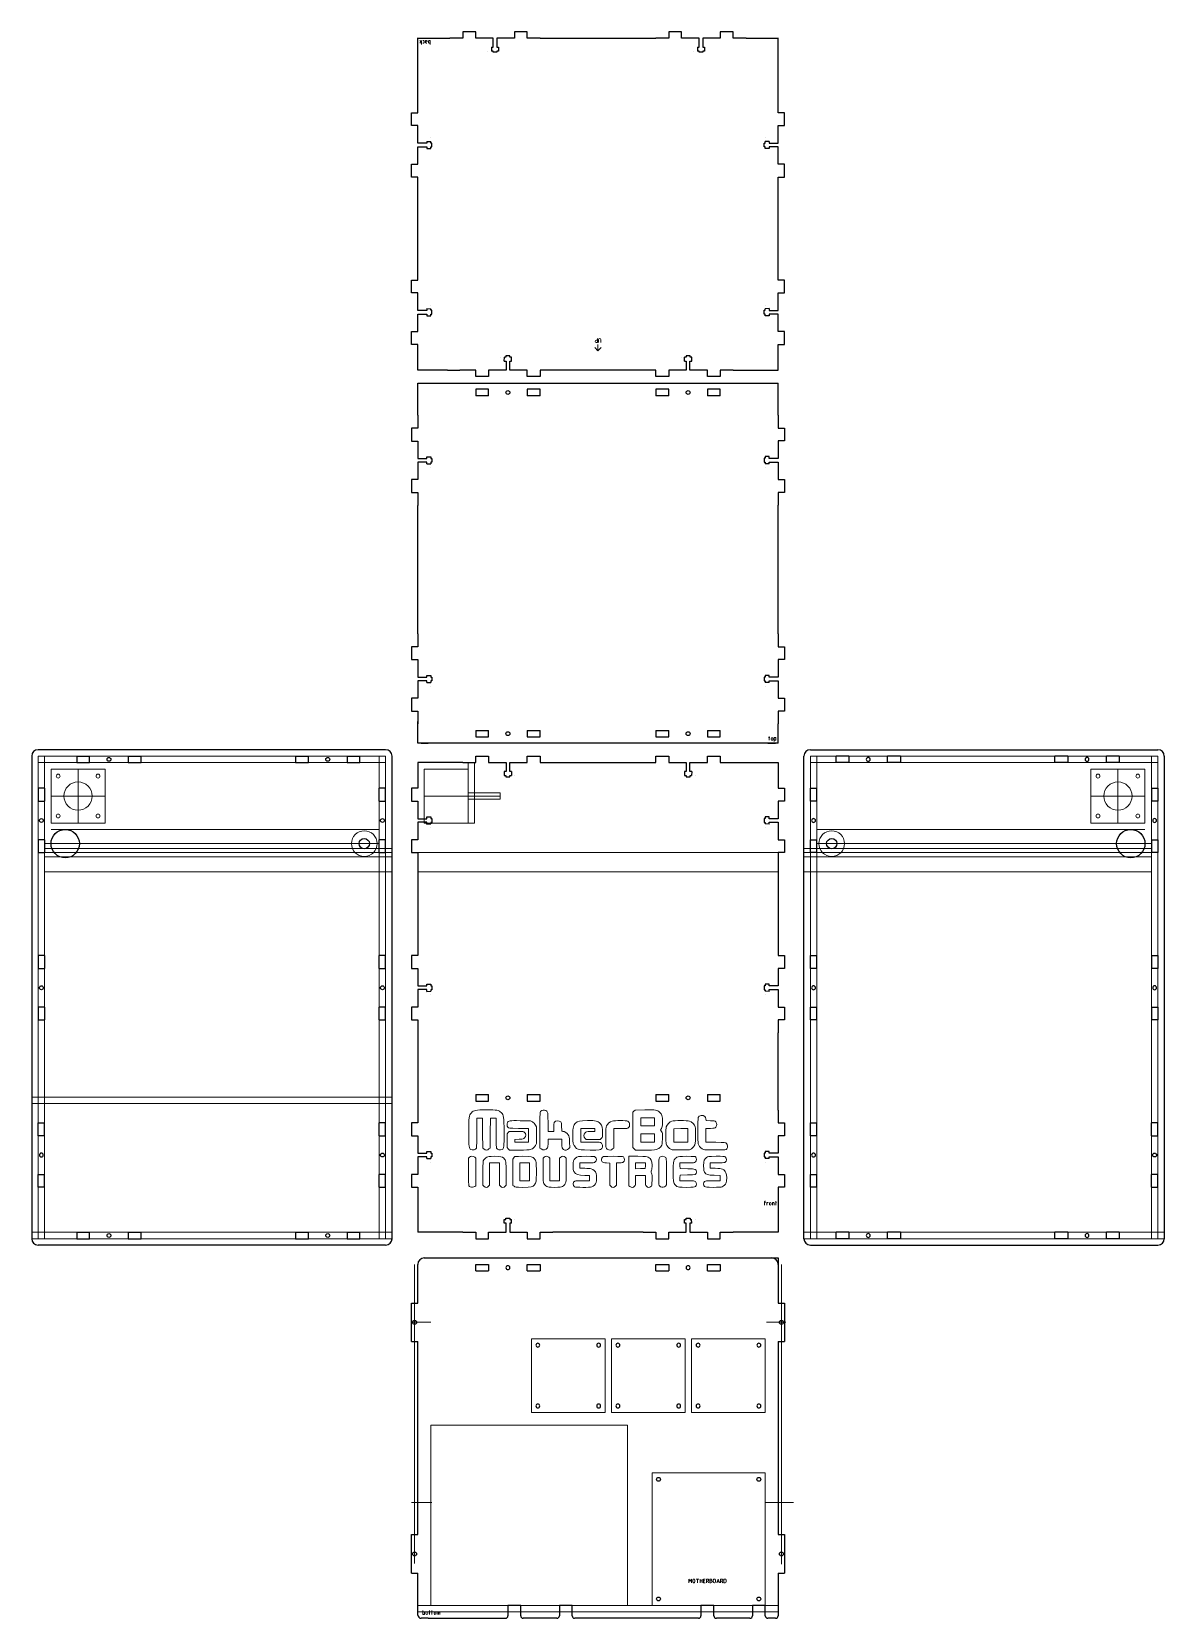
# Model space of a CAD drawing. Header units: millimetres. Extents: x -440 to 440, y -580 to 653.
import ezdxf

# ---------------------------------------------------------------- set-up
doc = ezdxf.new("R2010")
doc.units = ezdxf.units.MM
doc.layers.get('0').update_dxf_attribs({"linetype": 'CONTINUOUS', "lineweight": 25, "true_color": 0x000000})
for name, color, linetype, lineweight, true_color in [('Drawing-Motor', 7, 'CONTINUOUS', 0, 0x000000), ('Drawings', 1, 'CONTINUOUS', 0, 0xff0000), ('Drawings - Walls', 5, 'CONTINUOUS', 0, 0x0000ff), ('Etch', 1, 'CONTINUOUS', 0, 0xff0000), ('Etching', 1, 'CONTINUOUS', 0, 0xff0000), ('normal atx', 7, 'CONTINUOUS', 0, 0x000000), ('Old Motor', 7, 'CONTINUOUS', 0, 0x000000)]:
    doc.layers.add(name, color=color, linetype=linetype, lineweight=lineweight, true_color=true_color)

# ---------------------------------------------------------------- blocks, each defined once
blk = doc.blocks.new('tgrips')
for p, q in [((0, 0), (10, 0)), ((10, 5), (20, 5)), ((10, 0), (10, 5)), ((20, 5), (20, 0)), ((20, 0), (33.6, 0)), ((33.6, 0), (33.6, -7)), ((36.4, -7), (36.4, 0)), ((36.4, 0), (50, 0)), ((50, 5), (60, 5)), ((50, 0), (50, 5)), ((60, 5), (60, 0)), ((60, 0), (70, 0)), ((70, 0), (70, 0)), ((32.2, -7), (32.2, -10)), ((33.6, -7), (32.2, -7)), ((32.2, -10), (33.5, -10)), ((33.5, -10), (33.5, -11)), ((33.5, -11), (36.5, -11)), ((37.8, -7), (36.4, -7)), ((36.5, -10), (37.7, -10)), ((36.5, -11), (36.5, -10)), ((37.8, -7), (37.7, -10)), ((40.5, -10), (40.5, -10))]:
    blk.add_line(p, q)
blk = doc.blocks.new('slot')
for p, q in [((5, 5), (15, 5)), ((5, 5), (5, 0)), ((5, 0), (15, 0)), ((15, 0), (15, 5)), ((45, 5), (45, 0)), ((45, 5), (55, 5)), ((55, 0), (55, 5)), ((45, 0), (55, 0))]:
    blk.add_line(p, q)
blk.add_circle((30, 2.5), 1.5)
blk = doc.blocks.new('stepperdriverboardholes')
for centre in [(-23.62, 23.62), (23.62, 23.62), (-23.62, -23.62), (23.62, -23.62)]:
    blk.add_circle(centre, 1.5)
at = {"layer": 'Drawings'}
for p, q in [((28.62, 28.62), (-28.62, 28.62)), ((-28.62, 28.62), (-28.62, -28.62)), ((28.62, -28.62), (28.62, 28.62)), ((-28.62, -28.62), (28.62, -28.62))]:
    blk.add_line(p, q, dxfattribs=at)

msp = doc.modelspace()

# ---------------------------------------------------------------- linework, layer by layer
for p, q in [((-140, 600), (-140, 648.2)), ((-140, 648), (-115, 648)), ((-45, 648), (45, 648)), ((105, 648), (105, 648)), ((115, 648), (140, 648)), ((140, 600), (140, 648.2)), ((-140, 470), (-140, 530)), ((140, 470), (140, 530)), ((-140, 402), (-140, 410)), ((-140, 390), (-140, 400)), ((140, 390), (140, 400)), ((-117, 390), (-140, 390)), ((-117, 390), (-107.3, 390)), ((-105, 390), (-107.3, 390)), ((35, 390), (-35, 390)), ((105, 390), (117, 390)), ((117, 390), (140, 390)), ((-140, 380), (140, 380)), ((-140, 354.9), (-140, 380)), ((140, 355), (140, 380)), ((-140, 185), (-140, 284.9)), ((140, 185), (140, 285)), ((-143, 125), (-143, 125)), ((-140, 100), (-140, 117)), ((140, 100), (140, 115)), ((140, 100), (-140, 100)), ((-137.5, 100), (-132, 100)), ((-107, 100.1), (-107, 100.1)), ((132, 100), (138, 100)), ((-440, 90), (-440, -285)), ((-165, 95), (-435, 95)), ((-160, -285), (-160, 90)), ((160, -285), (160, 90)), ((165, 95), (435, 95)), ((440, 90), (440, -285)), ((-355, 85), (-355, 85)), ((-160, 82), (-160, 82)), ((-140, 85), (-140, 75)), ((-105, 85), (-140, 85)), ((-35, 85), (35, 85)), ((105, 85), (107.3, 85)), ((107.3, 85), (140, 85)), ((140, 85), (140, 75)), ((160, 82), (160, 82)), ((355, 85), (355, 85)), ((-140, 5), (-140, -55)), ((140, 5), (140, -55)), ((-140, -125), (-140, -185)), ((140, -125), (140, -125)), ((140, -185), (140, -125)), ((-140, -255), (-140, -280)), ((140, -255), (140, -280)), ((-105, -280), (-140, -280)), ((35, -280), (-35, -280)), ((140, -280), (105, -280)), ((-165, -290), (-435, -290)), ((165, -290), (435, -290)), ((-140, -335), (-140, -305)), ((-135, -300), (140, -300)), ((140, -300), (140, -335)), ((-145, -335), (-140, -335)), ((-145, -365), (-145, -335)), ((140, -335), (145, -335)), ((145, -335), (145, -365)), ((-145, -365), (-140, -365)), ((-140, -515), (-140, -365)), ((140, -365), (145, -365)), ((140, -365), (140, -515)), ((-145, -515), (-140, -515)), ((-145, -545), (-145, -515)), ((140, -515), (145, -515)), ((145, -515), (145, -545)), ((-145, -545), (-140, -545)), ((-140, -577.5), (-140, -545)), ((140, -545), (145, -545)), ((140, -545), (140, -578)), ((-60, -570), (-70, -570)), ((-70, -570), (-70, -578)), ((-60, -578), (-60, -570)), ((-20, -570), (-30, -570)), ((-30, -570), (-30, -578)), ((-20, -578), (-20, -570)), ((90, -570), (80, -570)), ((80, -570), (80, -578)), ((90, -578), (90, -570)), ((130, -570), (120, -570)), ((120, -570), (120, -578)), ((130, -578), (130, -570)), ((-132, -580), (-137.5, -580)), ((-132, -580), (-72, -580)), ((-32, -580), (-58.1, -580)), ((78, -580), (-18.1, -580)), ((118, -580), (92, -580)), ((138, -580), (132, -580))]:
    msp.add_line(p, q)
for centre, radius in [((-414, 22), 11), ((-181.6, 22), 4), ((181.6, 22), 4), ((414, 22), 11), ((-142.5, -350), 1.5), ((142.5, -350), 1.5), ((47, -472), 1.5), ((125, -472), 1.5), ((-142.5, -530), 1.5), ((142.5, -530), 1.5), ((47, -565), 1.5), ((125, -565), 1.5)]:
    msp.add_circle(centre, radius)
for centre, radius, start, end in [((-435, 90), 5, 90, 180), ((-165, 90), 5, 0, 90), ((165, 90), 5, 90, 180), ((435, 90), 5, 360, 90), ((-435, -285), 5, 180, 270), ((-165, -285), 5, 270, 0), ((165, -285), 5, 180, 270), ((435, -285), 5, 270, 360), ((-135, -305), 5, 90, 180), ((135, -305), 5, 0, 90), ((-137.5, -577.5), 2.5, 180.0191, 270), ((-72, -578), 2, 270, 0), ((-58.1, -578.1), 1.94, 178.1524, 268.1524), ((-32, -578), 2, 270, 0), ((-18.1, -578.1), 1.94, 178.1524, 268.1524), ((78, -578), 2, 270, 0), ((92, -578), 2, 180, 270), ((118, -578), 2, 270, 0), ((132, -578), 2, 180, 270), ((138, -578), 2, 270, 0)]:
    msp.add_arc(centre, radius, start, end)
at = {"layer": 'Drawing-Motor'}
for p, q in [((-425, 80), (-383, 80)), ((-425, 38), (-425, 80)), ((-404, 38), (-404, 80)), ((-383, 38), (-383, 80)), ((-101, 80), (-135, 80)), ((-135, 80), (-135, 38)), ((-101, 80), (-101, 38)), ((425, 80), (383, 80)), ((383, 38), (383, 80)), ((404, 38), (404, 80)), ((425, 38), (425, 80)), ((-425, 59), (-383, 59)), ((-135, 59), (-76, 59)), ((-101, 61.5), (-76, 61.5)), ((-101, 56.5), (-76, 56.5)), ((-76, 61.5), (-76, 56.5)), ((425, 59), (383, 59)), ((-425, 38), (-383, 38)), ((-101, 38), (-135, 38)), ((425, 38), (383, 38))]:
    msp.add_line(p, q, dxfattribs=at)
at = {"layer": 'Drawings'}
for p, q in [((-425, 33), (-170, 33)), ((425, 33), (170, 33)), ((-430, 22), (-170, 22)), ((-430, 18.2), (-160, 18.2)), ((-430, 15), (-160, 15)), ((-140, 15), (140, 15)), ((430, 18.2), (160, 18.2)), ((430, 15), (160, 15)), ((430, 22), (170, 22)), ((-430, 11.8), (-160, 11.8)), ((-430, 0), (-160, 0)), ((-140, 0), (140, 0)), ((430, 11.8), (160, 11.8)), ((430, 0), (160, 0)), ((-142.5, -537.5), (-142.5, -305)), ((142.5, -305), (142.5, -538)), ((-145, -350), (-130, -350)), ((131, -350), (146, -350)), ((42, -570), (42, -467)), ((130, -467), (42, -467)), ((130, -570), (130, -467)), ((-145, -490), (-129, -490)), ((130, -490), (152, -490)), ((130, -570), (42, -570))]:
    msp.add_line(p, q, dxfattribs=at)
for centre in [(-181.6, 22), (181.6, 22)]:
    msp.add_circle(centre, 10, dxfattribs=at)
at = {"layer": 'Drawings - Walls'}
for p, q in [((-435, 90), (-165, 90)), ((-435, 90), (-435, -285)), ((-430, 90), (-430, -285)), ((-170, 90), (-170, -285)), ((-165, 90), (-165, -285)), ((165, 90), (165, -285)), ((435, 90), (165, 90)), ((170, 90), (170, -285)), ((430, 90), (430, -285)), ((435, 90), (435, -285)), ((-165, 85), (-435, 85)), ((-101, 85), (-101, 38)), ((-96, 85), (-96, 38)), ((165, 85), (435, 85)), ((-101, 38), (-96, 38)), ((-440, -175), (-160, -175)), ((-440, -180), (-160, -180)), ((-440, -280), (-160, -280)), ((440, -280), (160, -280)), ((-440, -285), (-160, -285)), ((440, -285), (160, -285)), ((-140, -570), (140, -570)), ((-140, -575), (140, -575))]:
    msp.add_line(p, q, dxfattribs=at)
at = {"layer": 'Etch'}
for p, q in [((70.6, -552.5), (70.6, -549.5)), ((70.6, -549.5), (71.6, -551.2)), ((71.6, -551.2), (72.6, -549.5)), ((72.6, -549.5), (72.6, -552.5)), ((73.6, -551.8), (73.6, -550.2)), ((74.3, -549.5), (74.6, -549.5)), ((74.6, -552.5), (74.3, -552.5)), ((75.3, -550.2), (75.3, -551.8)), ((76.3, -549.5), (78.3, -549.5)), ((77.3, -549.5), (77.3, -552.5)), ((79.3, -549.5), (79.3, -552.5)), ((79.3, -550.8), (80.9, -550.8)), ((80.9, -552.5), (80.9, -549.5)), ((83.3, -549.5), (81.9, -549.5)), ((81.9, -549.5), (81.9, -552.5)), ((81.9, -550.8), (82.9, -550.8)), ((81.9, -552.5), (83.3, -552.5)), ((84.3, -552.5), (84.3, -549.5)), ((84.3, -549.5), (85.3, -549.5)), ((85.3, -551.2), (84.3, -551.2)), ((85.3, -551.2), (85.9, -552.5)), ((85.9, -550.2), (85.9, -550.5)), ((86.9, -552.5), (86.9, -549.5)), ((86.9, -549.5), (87.8, -549.5)), ((86.9, -550.8), (87.8, -550.8)), ((87.8, -552.5), (86.9, -552.5)), ((88.6, -551.6), (88.6, -551.7)), ((89.6, -551.8), (89.6, -550.2)), ((90.3, -549.5), (90.6, -549.5)), ((90.6, -552.5), (90.3, -552.5)), ((91.3, -550.2), (91.3, -551.8)), ((92.3, -552.5), (93.3, -549.5)), ((92.5, -551.7), (94, -551.7)), ((93.3, -549.5), (94.3, -552.5)), ((95.3, -552.5), (95.3, -549.5)), ((95.3, -549.5), (96.3, -549.5)), ((96.3, -551.2), (95.3, -551.2)), ((96.3, -551.2), (96.9, -552.5)), ((96.9, -550.2), (96.9, -550.5)), ((98.9, -549.5), (97.9, -549.5)), ((97.9, -549.5), (97.9, -552.5)), ((97.9, -552.5), (98.9, -552.5)), ((99.6, -551.8), (99.6, -550.2)), ((-136, -574), (-136, -577)), ((-135.2, -575), (-136, -575)), ((-136, -577), (-135.2, -577)), ((-134.7, -576.5), (-134.7, -575.5)), ((-133.7, -575.7), (-133.7, -576.3)), ((-132.3, -576.3), (-132.3, -575.7)), ((-131.3, -575), (-130.3, -575)), ((-131, -574), (-131, -577)), ((-129.3, -575), (-128.3, -575)), ((-129, -574), (-129, -577)), ((-127.3, -575.7), (-127.3, -576.3)), ((-126, -576.3), (-126, -575.7)), ((-125, -577), (-125, -575)), ((-125, -575), (-123.5, -575)), ((-124, -575), (-124, -577)), ((-123, -575.5), (-123, -577))]:
    msp.add_line(p, q, dxfattribs=at)
for centre, radius, start, end in [((74.3, -550.2), 0.667, 90, 180), ((74.3, -551.8), 0.667, 180, 270), ((74.6, -550.2), 0.667, 360, 90), ((74.6, -551.8), 0.667, 270, 360), ((85.3, -550.2), 0.667, 360, 90), ((85.3, -550.5), 0.667, 270, 360), ((87.8, -550.2), 0.667, 270, 90), ((87.8, -551.6), 0.8, 360, 90), ((87.8, -551.7), 0.8, 270, 360), ((90.3, -550.2), 0.667, 90, 180), ((90.3, -551.8), 0.667, 180, 270), ((90.6, -550.2), 0.667, 360, 90), ((90.6, -551.8), 0.667, 270, 360), ((96.3, -550.2), 0.667, 360, 90), ((96.3, -550.5), 0.667, 270, 360), ((98.9, -550.2), 0.667, 360, 90), ((98.9, -551.8), 0.667, 270, 360), ((-135.2, -575.5), 0.5, 0, 90), ((-135.2, -576.5), 0.5, 270, 0), ((-133, -575.7), 0.667, 0, 180), ((-133, -576.3), 0.667, 180, 0), ((-126.7, -575.7), 0.667, 0, 180), ((-126.7, -576.3), 0.667, 180, 0), ((-123.5, -575.5), 0.5, 0, 90)]:
    msp.add_arc(centre, radius, start, end, dxfattribs=at)
at = {"layer": 'Etching'}
for p, q in [((-137.5, 644.8), (-138.4, 646.2)), ((-137.1, 645.1), (-138.4, 644.2)), ((-137.1, 643.2), (-137.1, 646.2)), ((-135.6, 646.2), (-136.1, 646.2)), ((-136.1, 644.2), (-135.6, 644.2)), ((-135.1, 644.7), (-135.1, 645.7)), ((-134.1, 644.7), (-134.1, 646.2)), ((-134.1, 646.2), (-133.2, 646.2)), ((-133.2, 645.2), (-134.1, 645.2)), ((-132.9, 644.2), (-133.6, 644.2)), ((-131.7, 645.7), (-131.7, 644.7)), ((-130.4, 646.2), (-131.2, 646.2)), ((-131.2, 644.2), (-130.4, 644.2)), ((-130.4, 643.2), (-130.4, 646.2)), ((0, 405), (-2.5, 407.5)), ((-2.2, 412.2), (-2.2, 412.5)), ((-1.5, 413.2), (-0.5, 413.2)), ((-0.5, 411.5), (-1.5, 411.5)), ((-0.5, 414.5), (-0.5, 411.5)), ((0, 410), (0, 405)), ((0, 405), (2.5, 407.5)), ((0.5, 413.7), (0.5, 411.5)), ((2.2, 411.5), (2.2, 413.7)), ((132.6, 104.4), (133.6, 104.4)), ((133, 105.4), (133, 102.4)), ((134.6, 103.7), (134.6, 103)), ((136, 103), (136, 103.7)), ((137.8, 104.4), (137, 104.4)), ((137, 104.4), (137, 101.4)), ((137, 102.4), (137.8, 102.4)), ((138.3, 102.9), (138.3, 103.9)), ((28.8, -185), (36.4, -184.9)), ((-92, -191.3), (-94.2, -191.3)), ((-94.2, -191.3), (-94.2, -202.7)), ((-89.8, -191.3), (-92, -191.3)), ((-89.7, -202.9), (-89.8, -191.3)), ((-83.6, -191.3), (-83.7, -202.9)), ((-81.3, -191.3), (-83.6, -191.3)), ((-79.1, -191.3), (-81.3, -191.3)), ((-79.1, -202.7), (-79.1, -191.3)), ((-60.4, -193.3), (-52.5, -193.4)), ((-52.5, -193.4), (-51, -194.3)), ((-48.6, -196.7), (-47.7, -198.2)), ((-38.8, -194.9), (-38.8, -201.6)), ((27, -186.8), (27.9, -185.9)), ((27, -200.5), (27, -186.8)), ((27.9, -185.9), (28.8, -185)), ((38.6, -191), (33.3, -191)), ((33.3, -191), (33.3, -194.2)), ((33.3, -194.2), (33.3, -197.4)), ((44, -191), (38.6, -191)), ((44, -194.2), (44, -191)), ((44, -197.4), (44, -194.2)), ((44, -194.2), (44, -194.2)), ((83.8, -191.9), (84, -193.2)), ((84, -193.2), (87.4, -193.3)), ((-89.6, -214.6), (-89.7, -202.9)), ((-83.7, -202.9), (-83.8, -214.6)), ((-70.7, -203.4), (-69.9, -202.5)), ((-70.7, -208.8), (-70.7, -203.4)), ((-70.7, -214.2), (-70.7, -208.8)), ((-69.9, -202.5), (-69, -201.6)), ((-69, -201.6), (-63.4, -201.6)), ((-61.2, -207.7), (-64.6, -207.8)), ((-64.6, -207.8), (-64.6, -208.9)), ((-64.6, -208.9), (-64.6, -210)), ((-54, -199.4), (-61.7, -199.3)), ((-54, -204.7), (-54, -199.4)), ((-54, -210), (-54, -204.7)), ((-47.7, -198.2), (-47.7, -204.7)), ((-47.7, -204.7), (-47.7, -211.1)), ((-45.1, -214.6), (-45.1, -200.6)), ((-38.8, -201.6), (-36.6, -201.6)), ((-33.5, -207.7), (-38.8, -207.7)), ((-38.8, -207.7), (-38.8, -210.5)), ((-36.6, -201.6), (-34.3, -201.6)), ((-34.3, -201.6), (-34.3, -198.4)), ((-28.2, -207.7), (-33.5, -207.7)), ((-28.2, -210.8), (-28.2, -207.7)), ((-7.9, -199.4), (-13.4, -199.4)), ((-13.4, -199.4), (-13.4, -204.7)), ((-13.4, -204.7), (-13.4, -210)), ((-9.2, -207.9), (-10, -207.1)), ((-3.7, -207.9), (-9.2, -207.9)), ((-2.4, -199.4), (-7.9, -199.4)), ((-5.8, -201.7), (-2.4, -201.6)), ((1.7, -207.9), (-3.7, -207.9)), ((-2.4, -200.5), (-2.4, -199.4)), ((-2.4, -201.6), (-2.4, -200.5)), ((2.6, -207), (1.7, -207.9)), ((12.3, -207), (12.2, -214.6)), ((12.4, -199.4), (12.3, -207)), ((17.7, -199.4), (12.4, -199.4)), ((27, -214.2), (27, -200.5)), ((33.3, -197.4), (38.6, -197.4)), ((38.6, -203.6), (33.3, -203.6)), ((33.3, -203.6), (33.3, -206.8)), ((33.3, -206.8), (33.3, -210)), ((38.6, -197.4), (44, -197.4)), ((44, -203.6), (38.6, -203.6)), ((44, -206.8), (44, -203.6)), ((44, -210), (44, -206.8)), ((44, -206.8), (44, -206.8)), ((49.3, -199.4), (48.6, -200.5)), ((48.6, -200.5), (49.4, -201.6)), ((58.9, -204.8), (58.8, -210)), ((64.3, -199.4), (58.9, -199.5)), ((58.9, -199.5), (58.9, -204.8)), ((69.7, -199.4), (64.3, -199.4)), ((69.7, -204.7), (69.7, -199.4)), ((69.7, -210), (69.7, -204.7)), ((69.7, -204.7), (69.7, -204.7)), ((87.3, -199.3), (83.9, -199.4)), ((83.9, -199.4), (83.9, -204.7)), ((83.9, -204.7), (83.9, -210)), ((-100.7, -222.5), (-99.9, -221.7)), ((-98.9, -215.8), (-98.9, -215.8)), ((-95.7, -221.6), (-94.9, -222.3)), ((-88.7, -215.3), (-89.6, -214.6)), ((-83.8, -214.6), (-84.7, -215.3)), ((-69.8, -215.2), (-70.7, -214.2)), ((-68.8, -216.1), (-69.8, -215.2)), ((-69.8, -215.2), (-69.8, -215.2)), ((-61.1, -216.1), (-68.8, -216.1)), ((-64.6, -210), (-59.3, -210)), ((-59.3, -210), (-54, -210)), ((-47.7, -211.1), (-48.6, -212.6)), ((-44.2, -215.3), (-45.1, -214.6)), ((-44.2, -215.3), (-44.2, -215.3)), ((-42.7, -222.5), (-41.9, -221.7)), ((-38.3, -221.7), (-37.5, -222.5)), ((-29.8, -222.5), (-29, -221.7)), ((-25.4, -221.7), (-24.7, -222.5)), ((-22, -214.2), (-23, -215.1)), ((-22.1, -209.9), (-22, -214.2)), ((-15.5, -215.5), (-15.5, -215.5)), ((-13.4, -210), (-5.8, -210)), ((7.6, -215.7), (7.6, -215.7)), ((12.2, -214.6), (11.3, -215.3)), ((24, -232.4), (24, -221)), ((24, -221), (30.9, -221)), ((28.1, -215.2), (27, -214.2)), ((29.2, -216.1), (28.1, -215.2)), ((28.1, -215.2), (28.1, -215.2)), ((37, -216.1), (29.2, -216.1)), ((33.3, -210), (38.6, -210)), ((38.6, -210), (44, -210)), ((56.7, -215.5), (56.7, -215.5)), ((58.8, -210), (64.3, -210)), ((64.3, -210), (69.7, -210)), ((71.2, -216), (64.6, -216)), ((72.6, -215.1), (71.2, -216)), ((82.1, -215.7), (82.1, -215.7)), ((83.9, -210), (91.5, -210.1)), ((-100.7, -232.9), (-100.7, -222.5)), ((-94.9, -222.3), (-94.9, -233)), ((-94.9, -233), (-94.9, -243.8)), ((-89.4, -243.5), (-89.4, -234.3)), ((-80.4, -226.1), (-84.3, -226.1)), ((-84.3, -226.1), (-84.3, -234.8)), ((-76.5, -226.1), (-80.4, -226.1)), ((-76.5, -234.8), (-76.5, -226.1)), ((-66.1, -243.6), (-66.2, -234)), ((-57, -226.1), (-60.7, -226.1)), ((-60.7, -226.1), (-60.7, -233)), ((-60.7, -233), (-60.7, -240)), ((-53.3, -226.1), (-57, -226.1)), ((-53.3, -233), (-53.3, -226.1)), ((-53.3, -240), (-53.3, -233)), ((-53.3, -233), (-53.3, -233)), ((-42.7, -231.7), (-42.7, -222.5)), ((-37.5, -222.5), (-37.5, -231.2)), ((-37.5, -231.2), (-37.5, -240)), ((-29.8, -231.2), (-29.8, -222.5)), ((-29.8, -240), (-29.8, -231.2)), ((-24.7, -222.5), (-24.7, -231.7)), ((-8.6, -226.1), (-14, -226.1)), ((-14, -226.1), (-14, -228.2)), ((-14, -228.2), (-14, -230.3)), ((-14, -230.3), (-10.2, -230.3)), ((9.2, -226.2), (6.6, -226.1)), ((9.2, -234.9), (9.2, -226.2)), ((16.4, -226.1), (14.3, -226.1)), ((14.3, -226.1), (14.3, -234.8)), ((24, -243.8), (24, -232.4)), ((33, -226.1), (29.1, -226.1)), ((29.1, -226.1), (29.1, -228.4)), ((29.1, -228.4), (29.1, -230.6)), ((29.1, -230.6), (32.9, -230.5)), ((32.9, -230.5), (36.7, -230.5)), ((36.9, -226.1), (33, -226.1)), ((36.7, -230.5), (36.8, -228.3)), ((36.8, -228.3), (36.9, -226.1)), ((36.8, -228.3), (36.8, -228.3)), ((53.3, -233.2), (53.3, -243.2)), ((69.2, -226.1), (63.6, -226.1)), ((63.6, -226.1), (63.7, -228.3)), ((63.7, -228.3), (63.8, -230.5)), ((63.8, -230.5), (69.7, -230.6)), ((92.4, -226.1), (87.1, -226.1)), ((87.1, -226.1), (87.1, -228.2)), ((87.1, -228.2), (87.1, -230.3)), ((87.1, -230.3), (91.1, -230.3)), ((-99.3, -244.8), (-99.3, -244.8)), ((-94.9, -243.8), (-95.7, -244.4)), ((-88.6, -244.3), (-89.4, -243.5)), ((-88.6, -244.3), (-88.6, -244.3)), ((-84.3, -243.5), (-85.1, -244.3)), ((-84.3, -234.8), (-84.3, -243.5)), ((-76.5, -243.5), (-76.5, -234.8)), ((-75.7, -244.3), (-76.5, -243.5)), ((-71.4, -243.5), (-72.2, -244.3)), ((-71.4, -234.5), (-71.4, -243.5)), ((-65.2, -244.3), (-66.1, -243.6)), ((-65.2, -244.3), (-65.2, -244.3)), ((-60.7, -240), (-57, -240)), ((-57, -240), (-53.3, -240)), ((-39.8, -244.4), (-39.8, -244.4)), ((-37.5, -240), (-33.7, -240)), ((-33.7, -240), (-29.8, -240)), ((-18.3, -244.7), (-18.3, -244.7)), ((-11.9, -240), (-6.6, -240)), ((-6.6, -235.8), (-10.2, -235.8)), ((-6.6, -237.9), (-6.6, -235.8)), ((-6.6, -240), (-6.6, -237.9)), ((9.2, -243.5), (9.2, -234.9)), ((10, -244.3), (9.2, -243.5)), ((10, -244.3), (10, -244.3)), ((14.3, -243.5), (13.5, -244.3)), ((14.3, -234.8), (14.3, -243.5)), ((24.8, -244.4), (24, -243.8)), ((24.8, -244.4), (24.8, -244.4)), ((33, -235.8), (29.1, -235.8)), ((29.1, -235.8), (29.1, -239.7)), ((36.9, -235.8), (33, -235.8)), ((36.9, -239.7), (36.9, -235.8)), ((48.6, -244.7), (48.6, -244.7)), ((53.3, -243.2), (52.4, -244.2)), ((61.3, -244.4), (61.3, -244.4)), ((63.7, -237.8), (63.6, -240)), ((63.6, -240), (69.2, -240)), ((63.8, -235.6), (63.7, -237.8)), ((69.6, -235.5), (63.8, -235.6)), ((82.8, -244.4), (82.8, -244.4)), ((89.3, -240), (94.9, -240)), ((94.9, -235.8), (90.3, -235.7)), ((94.9, -237.9), (94.9, -235.8)), ((94.9, -240), (94.9, -237.9)), ((129.2, -256.9), (130.2, -256.9)), ((129.5, -258.9), (129.5, -256.4)), ((130, -255.9), (130.2, -255.9)), ((131.2, -258.9), (131.2, -256.9)), ((131.2, -256.9), (131.8, -256.9)), ((133.2, -257.6), (133.2, -258.2)), ((134.5, -258.2), (134.5, -257.6)), ((135.5, -258.9), (135.5, -256.9)), ((135.5, -256.9), (136.3, -256.9)), ((136.8, -257.4), (136.8, -258.9)), ((137.8, -256.9), (138.8, -256.9)), ((138.2, -255.9), (138.2, -258.9))]:
    msp.add_line(p, q, dxfattribs=at)
for centre, radius, start, end in [((-135.6, 645.7), 0.5, 360, 90), ((-135.6, 644.7), 0.5, 270, 360), ((-133.6, 644.7), 0.5, 180, 270), ((-133.2, 645.7), 0.5, 270, 90), ((-131.2, 645.7), 0.5, 90, 180), ((-131.2, 644.7), 0.5, 180, 270), ((-1.5, 412.5), 0.667, 90, 180), ((-1.5, 412.2), 0.667, 180, 270), ((1.3, 413.7), 0.833, 360, 180), ((135.3, 103.7), 0.667, 0, 180), ((135.3, 103), 0.667, 180, 0), ((137.8, 103.9), 0.5, 0, 90), ((137.8, 102.9), 0.5, 270, 0), ((130, -256.4), 0.5, 90, 180), ((131.8, -257.2), 0.333, 0, 90), ((133.8, -257.6), 0.667, 0, 180), ((133.8, -258.2), 0.667, 180, 0), ((136.3, -257.4), 0.5, 0, 90)]:
    msp.add_arc(centre, radius, start, end, dxfattribs=at)
for points in [[(-98.4, -187.2), (-96.4, -185.1), (-95.2, -184.9), (-86.7, -184.9)], [(-86.7, -184.9), (-78.4, -184.9), (-77.1, -185.1), (-75.2, -187)], [(-44.5, -185.9), (-43.6, -184.9), (-41.9, -184.7), (-40.6, -185.3)], [(36.4, -184.9), (44.9, -184.8), (46, -185), (47.8, -186.7)], [(-100.4, -202.6), (-100.4, -190.3), (-100.2, -189.3), (-98.4, -187.2)], [(-75.2, -187), (-73.1, -189.1), (-73, -189.9), (-73, -202.3)], [(-70.1, -198.4), (-70.8, -197.6), (-70.9, -195.9), (-70.4, -194.7)], [(-70.4, -194.7), (-69.7, -193.3), (-68.8, -193.2), (-60.4, -193.3)], [(-51, -194.3), (-50, -194.9), (-49.2, -195.7), (-48.6, -196.7)], [(-45.1, -200.6), (-45.1, -187.3), (-45.1, -186.5), (-44.5, -185.9)], [(-40.6, -185.3), (-39, -186), (-38.8, -187.2), (-38.8, -194.9)], [(-34.3, -198.4), (-34.3, -196.6), (-34.2, -194.9), (-34, -194.6)], [(-34, -194.6), (-33.2, -193.1), (-30.2, -192.9), (-29, -194.3)], [(-29, -194.3), (-28.5, -194.8), (-28.3, -195.5), (-28.3, -198.3)], [(-19.5, -204.6), (-19.5, -197.9), (-19.3, -196.9), (-17.4, -195.1)], [(-17.4, -195.1), (-15.7, -193.6), (-14.2, -193.2), (-8.2, -193.2)], [(-8.2, -193.2), (-1.5, -193.2), (-0.2, -193.5), (1.6, -195.4)], [(1.6, -195.4), (3.3, -197), (3.8, -199), (3.6, -203.2)], [(6.6, -197.4), (7.3, -195.9), (9.5, -194), (11, -193.6)], [(11, -193.6), (12.7, -193.1), (22.2, -193.1), (23.1, -193.6)], [(23.1, -193.6), (24.2, -194.2), (24.6, -194.9), (24.6, -196.4)], [(24.6, -196.4), (24.6, -197.5), (24.4, -198), (23.8, -198.6)], [(47.8, -186.7), (49.8, -188.5), (50.1, -189.4), (50.1, -194.1)], [(50.1, -194.1), (50.1, -198), (50, -198.4), (49.3, -199.4)], [(53, -198), (53.5, -196.3), (55.7, -194.2), (57.4, -193.6)], [(57.4, -193.6), (59.2, -193.1), (69.4, -193.1), (71.1, -193.6)], [(71.1, -193.6), (73, -194.2), (75, -196.3), (75.5, -198.1)], [(77.6, -201.3), (77.6, -196.1), (77.7, -191.4), (77.9, -190.9)], [(77.9, -190.9), (78.4, -189.1), (81.7, -188.5), (83.1, -190)], [(83.1, -190), (83.4, -190.3), (83.7, -191.2), (83.8, -191.9)], [(87.4, -193.3), (90.6, -193.4), (90.8, -193.4), (91.5, -194.3)], [(91.5, -194.3), (92, -194.9), (92.3, -195.6), (92.3, -196.3)], [(92.3, -196.3), (92.3, -197), (92, -197.7), (91.5, -198.3)], [(-98.9, -215.8), (-100.2, -215), (-100.4, -213.8), (-100.4, -202.6)], [(-94.2, -202.7), (-94.2, -209), (-94.3, -214.4), (-94.4, -214.7)], [(-78.9, -214.7), (-79, -214.4), (-79.1, -209), (-79.1, -202.7)], [(-73, -202.3), (-73, -213.9), (-73.1, -215), (-74.5, -215.8)], [(-61.7, -199.3), (-69.5, -199.2), (-69.5, -199.2), (-70.1, -198.4)], [(-63.4, -201.6), (-57.9, -201.6), (-57.8, -201.6), (-57, -202.4)], [(-57, -206.7), (-57.8, -207.5), (-57.9, -207.6), (-61.2, -207.7)], [(-57, -202.4), (-55.9, -203.5), (-55.9, -205.4), (-57, -206.7)], [(-28.3, -198.3), (-28.1, -201.5), (-28.1, -201.6), (-27.4, -201.6)], [(-27.4, -201.6), (-26, -201.6), (-24.1, -202.8), (-23.1, -204.2)], [(-23.1, -204.2), (-22.3, -205.5), (-22.2, -205.8), (-22.1, -209.9)], [(-17.6, -214), (-19.3, -212.2), (-19.5, -211.2), (-19.5, -204.6)], [(-10, -207.1), (-11.3, -205.8), (-11.3, -203.9), (-10.1, -202.7)], [(-10.1, -202.7), (-9.2, -201.8), (-9, -201.8), (-5.8, -201.7)], [(3.6, -203.2), (3.5, -205.9), (3.5, -206.2), (2.6, -207)], [(7.6, -215.7), (6.1, -215), (5.9, -213.5), (6, -205.7)], [(6, -205.7), (6.1, -200.1), (6.2, -198.3), (6.6, -197.4)], [(23.8, -198.6), (23.1, -199.4), (23, -199.4), (17.7, -199.4)], [(50, -207.3), (49.9, -211.7), (49.9, -211.9), (49, -213.2)], [(49.4, -201.6), (50.1, -202.7), (50.1, -203), (50, -207.3)], [(53, -211.4), (52.6, -209.8), (52.6, -199.6), (53, -198)], [(75.8, -205.5), (75.7, -211.4), (75.7, -211.5), (74.8, -212.8)], [(75.5, -198.1), (75.8, -199.1), (75.9, -201.4), (75.8, -205.5)], [(78.3, -212.3), (77.7, -210.9), (77.6, -210.3), (77.6, -201.3)], [(91.5, -198.3), (90.8, -199.2), (90.6, -199.2), (87.3, -199.3)], [(-99.9, -221.7), (-98.9, -220.7), (-97, -220.7), (-95.7, -221.6)], [(-94.4, -214.7), (-94.9, -215.8), (-97.6, -216.5), (-98.9, -215.8)], [(-84.7, -215.3), (-85.9, -216.4), (-87.5, -216.4), (-88.7, -215.3)], [(-88.7, -223.7), (-88.2, -222.9), (-87.4, -222.2), (-86.5, -221.7)], [(-86.5, -221.7), (-85.3, -221), (-84.7, -221), (-80.5, -221)], [(-80.5, -221), (-75.6, -221), (-74.6, -221.2), (-73.2, -222.5)], [(-74.5, -215.8), (-75.9, -216.5), (-78.4, -215.8), (-78.9, -214.7)], [(-66.1, -223.3), (-66, -222.7), (-65.6, -222), (-65.2, -221.6)], [(-65.2, -221.6), (-64.5, -221), (-64, -221), (-58.4, -221)], [(-48.6, -212.6), (-50.5, -215.8), (-51.5, -216.1), (-61.1, -216.1)], [(-58.4, -221), (-51.7, -221), (-50.8, -221.1), (-49.4, -222.9)], [(-39.3, -214.4), (-40.1, -216.2), (-42.6, -216.7), (-44.2, -215.3)], [(-41.9, -221.7), (-41.4, -221.2), (-40.8, -221), (-40.1, -221)], [(-40.1, -221), (-39.5, -221), (-38.8, -221.2), (-38.3, -221.7)], [(-38.8, -210.5), (-38.8, -212.2), (-39, -213.7), (-39.3, -214.4)], [(-29, -221.7), (-28.5, -221.2), (-27.9, -221), (-27.2, -221)], [(-26.7, -215.8), (-27.9, -215.2), (-28.2, -214.2), (-28.2, -210.8)], [(-27.2, -221), (-26.6, -221), (-25.9, -221.2), (-25.4, -221.7)], [(-23, -215.1), (-24, -216.2), (-25.3, -216.4), (-26.7, -215.8)], [(-15.5, -215.5), (-16.2, -215.2), (-17.2, -214.5), (-17.6, -214)], [(-17.5, -222.3), (-16.2, -221.1), (-15.2, -221), (-8.9, -221)], [(-6.2, -216.1), (-13.3, -216.1), (-14.3, -216), (-15.5, -215.5)], [(-8.9, -221), (-3.4, -221), (-2.7, -221), (-2.1, -221.6)], [(2.6, -215.3), (1.7, -216.1), (1.7, -216.1), (-6.2, -216.1)], [(-5.8, -210), (1.7, -210), (1.7, -210), (2.6, -210.8)], [(-2.1, -221.6), (-1, -222.5), (-1, -224.3), (-2.2, -225.3)], [(3.3, -225.2), (2.4, -224.1), (2.5, -222.4), (3.6, -221.6)], [(2.6, -210.8), (3.4, -211.4), (3.5, -211.8), (3.5, -213.1)], [(3.5, -213.1), (3.5, -214.3), (3.4, -214.7), (2.6, -215.3)], [(3.6, -221.6), (4.4, -221), (4.8, -221), (11.7, -221)], [(11.3, -215.3), (10.3, -216.2), (8.8, -216.4), (7.6, -215.7)], [(11.7, -221), (17.6, -221), (19.1, -221), (19.7, -221.4)], [(19.7, -221.4), (21.1, -222.4), (20.9, -225), (19.3, -225.7)], [(30.9, -221), (37.4, -221), (37.8, -221), (39.1, -221.7)], [(46.4, -215.3), (44.8, -216.1), (44.7, -216.1), (37, -216.1)], [(39.1, -221.7), (41.2, -222.8), (42, -224.5), (42, -227.9)], [(49, -213.2), (48.4, -214), (47.5, -214.8), (46.4, -215.3)], [(47.4, -222.6), (47.8, -221.3), (50.1, -220.5), (51.8, -221.3)], [(51.8, -221.3), (53.2, -222), (53.3, -222.7), (53.3, -233.2)], [(56.7, -215.5), (55.1, -214.8), (53.4, -213), (53, -211.4)], [(64.6, -216), (58.7, -216.1), (57.8, -216.1), (56.7, -215.5)], [(59.2, -223.8), (59.7, -222.8), (60.3, -222.2), (61.3, -221.7)], [(61.3, -221.7), (62.7, -221), (63.2, -221), (69, -221)], [(69, -221), (74.8, -221), (75.3, -221), (75.9, -221.6)], [(74.8, -212.8), (74.3, -213.6), (73.3, -214.6), (72.6, -215.1)], [(75.9, -221.6), (76.8, -222.6), (76.7, -224.6), (75.7, -225.4)], [(82.1, -215.7), (80.5, -215.1), (79, -213.8), (78.3, -212.3)], [(91.3, -216), (86.1, -216.1), (82.8, -216), (82.1, -215.7)], [(82.1, -228.4), (82.1, -223.8), (82.3, -223.3), (84.4, -221.8)], [(84.4, -221.8), (85.2, -221.2), (85.8, -221.1), (91.7, -221)], [(100, -215.2), (99.4, -216), (99.4, -216), (91.3, -216)], [(91.5, -210.1), (98.9, -210.2), (99, -210.2), (99.8, -210.9)], [(91.7, -221), (97, -220.9), (98.3, -221), (98.9, -221.4)], [(98.9, -221.4), (100.4, -222.4), (100.2, -225), (98.5, -225.7)], [(99.8, -210.9), (100.9, -211.9), (101, -214), (100, -215.2)], [(-100.3, -243.9), (-100.6, -243.5), (-100.7, -239.6), (-100.7, -232.9)], [(-89.4, -234.3), (-89.4, -225.3), (-89.4, -224.9), (-88.7, -223.7)], [(-73.2, -222.5), (-71.5, -224.1), (-71.4, -224.7), (-71.4, -234.5)], [(-66.2, -234), (-66.2, -228.7), (-66.2, -223.9), (-66.1, -223.3)], [(-49.4, -222.9), (-48.1, -224.4), (-47.9, -225.8), (-47.9, -233)], [(-47.9, -233), (-47.9, -240.3), (-48.1, -241.6), (-49.4, -243.2)], [(-42, -242.2), (-42.7, -240.9), (-42.7, -240.6), (-42.7, -231.7)], [(-24.7, -231.7), (-24.7, -240.5), (-24.7, -240.8), (-25.4, -242.2)], [(-19.3, -228.4), (-19.3, -224.8), (-19, -223.7), (-17.5, -222.3)], [(-18.7, -232.8), (-19.2, -231.9), (-19.3, -231.2), (-19.3, -228.4)], [(-10.2, -235.8), (-15.7, -235.8), (-17.3, -235.2), (-18.7, -232.8)], [(-10.2, -230.3), (-8.2, -230.3), (-5.9, -230.5), (-5.2, -230.7)], [(-2.2, -225.3), (-3.1, -226.1), (-3.3, -226.1), (-8.6, -226.1)], [(-5.2, -230.7), (-3.6, -231.1), (-1.9, -232.7), (-1.5, -234.3)], [(6.6, -226.1), (4.3, -226), (3.9, -225.8), (3.3, -225.2)], [(19.3, -225.7), (18.8, -225.9), (17.5, -226.1), (16.4, -226.1)], [(41.5, -231.8), (41.1, -232.9), (41.1, -233.1), (41.6, -234.1)], [(42, -227.9), (42, -229.6), (41.8, -231.1), (41.5, -231.8)], [(41.6, -234.1), (42, -235), (42.1, -236), (42, -239.5)], [(47.5, -243.6), (47.2, -242.8), (47, -224), (47.4, -222.6)], [(58.5, -233.1), (58.5, -225.6), (58.5, -225.2), (59.2, -223.8)], [(59.2, -242.2), (58.5, -240.9), (58.5, -240.5), (58.5, -233.1)], [(75.7, -225.4), (74.9, -226.1), (74.4, -226.1), (69.2, -226.1)], [(76.5, -233.2), (76.5, -235.3), (76.1, -235.4), (69.6, -235.5)], [(69.7, -230.6), (76.3, -230.8), (76.5, -230.9), (76.5, -233.2)], [(82.8, -233.4), (82.2, -232.6), (82.1, -232.1), (82.1, -228.4)], [(90.3, -235.7), (85.2, -235.6), (84.2, -235.3), (82.8, -233.4)], [(91.1, -230.3), (96.6, -230.3), (98.2, -231), (99.4, -233.7)], [(98.5, -225.7), (98, -226), (95.7, -226.1), (92.4, -226.1)], [(99.4, -233.7), (100.2, -235.3), (100.2, -240.1), (99.6, -241.7)], [(-99.3, -244.8), (-99.7, -244.6), (-100.2, -244.2), (-100.3, -243.9)], [(-95.7, -244.4), (-96.6, -245.1), (-98.1, -245.3), (-99.3, -244.8)], [(-86.8, -245.1), (-87.5, -245.1), (-88.1, -244.8), (-88.6, -244.3)], [(-85.1, -244.3), (-85.5, -244.8), (-86.2, -245.1), (-86.8, -245.1)], [(-74, -245.1), (-74.6, -245.1), (-75.2, -244.8), (-75.7, -244.3)], [(-72.2, -244.3), (-72.7, -244.8), (-73.3, -245.1), (-74, -245.1)], [(-58.3, -245.1), (-64.1, -245.1), (-64.3, -245.1), (-65.2, -244.3)], [(-49.4, -243.2), (-50.8, -244.9), (-51.7, -245.1), (-58.3, -245.1)], [(-39.8, -244.4), (-40.8, -243.9), (-41.5, -243.2), (-42, -242.2)], [(-33.7, -245.1), (-38, -245.1), (-38.5, -245.1), (-39.8, -244.4)], [(-27.5, -244.4), (-28.8, -245.1), (-29.4, -245.1), (-33.7, -245.1)], [(-25.4, -242.2), (-25.9, -243.2), (-26.5, -243.9), (-27.5, -244.4)], [(-18.3, -244.7), (-19.7, -243.6), (-19.6, -241), (-18, -240.3)], [(-4.8, -244.8), (-6.1, -245.3), (-17.6, -245.2), (-18.3, -244.7)], [(-18, -240.3), (-17.5, -240.1), (-15.2, -240), (-11.9, -240)], [(-1.5, -241.3), (-1.8, -242.6), (-3.4, -244.3), (-4.8, -244.8)], [(-1.5, -234.3), (-1.1, -235.9), (-1, -239.7), (-1.5, -241.3)], [(11.7, -245.1), (11.1, -245.1), (10.5, -244.8), (10, -244.3)], [(13.5, -244.3), (13, -244.8), (12.4, -245.1), (11.7, -245.1)], [(28.4, -244.3), (27.4, -245.3), (26, -245.4), (24.8, -244.4)], [(29.1, -239.7), (29.1, -243.3), (29.1, -243.6), (28.4, -244.3)], [(37.7, -244.3), (36.9, -243.6), (36.9, -243.3), (36.9, -239.7)], [(41.1, -244.5), (40, -245.4), (38.6, -245.3), (37.7, -244.3)], [(42, -239.5), (41.9, -243.7), (41.8, -243.9), (41.1, -244.5)], [(48.6, -244.7), (48.2, -244.6), (47.7, -244.1), (47.5, -243.6)], [(52.4, -244.2), (51.4, -245.2), (49.9, -245.4), (48.6, -244.7)], [(61.3, -244.4), (60.4, -243.9), (59.7, -243.2), (59.2, -242.2)], [(68.8, -245.1), (63.1, -245.1), (62.7, -245.1), (61.3, -244.4)], [(75.7, -244.4), (74.9, -245.1), (74.4, -245.1), (68.8, -245.1)], [(69.2, -240), (74.4, -240), (74.9, -240), (75.7, -240.6)], [(75.7, -240.6), (76.9, -241.6), (76.9, -243.5), (75.7, -244.4)], [(82, -242.5), (82, -241.6), (82.2, -241.1), (82.8, -240.6)], [(82.8, -244.4), (82.2, -243.9), (82, -243.5), (82, -242.5)], [(82.8, -240.6), (83.6, -240), (84.1, -240), (89.3, -240)], [(89.6, -245.1), (84.1, -245.1), (83.6, -245.1), (82.8, -244.4)], [(96.4, -244.8), (95.9, -245), (93, -245.1), (89.6, -245.1)], [(99.6, -241.7), (99, -242.9), (97.6, -244.3), (96.4, -244.8)]]:
    msp.add_open_spline(points, degree=3, dxfattribs=at)
at = {"layer": 'normal atx'}
for p, q in [((-130, -570), (-130, -430)), ((-130, -430), (23, -430)), ((23, -570), (23, -430)), ((-130, -570), (23, -570))]:
    msp.add_line(p, q, dxfattribs=at)
at = {"layer": 'Old Motor'}
for centre, radius in [((-419.5, 74.5), 1.5), ((-388.5, 74.5), 1.5), ((388.5, 74.5), 1.5), ((419.5, 74.5), 1.5), ((-404, 59), 11), ((404, 59), 11), ((-419.5, 43.5), 1.5), ((-388.5, 43.5), 1.5), ((388.5, 43.5), 1.5), ((419.5, 43.5), 1.5)]:
    msp.add_circle(centre, radius, dxfattribs=at)

# ---------------------------------------------------------------- block references
at = {"yscale": -1}
for name, p, rotation in [('tgrips', (-45, 648), 180), ('tgrips', (115, 648), 180), ('tgrips', (140, 530), 90), ('tgrips', (140, 400), 90), ('tgrips', (-140, 354.9), 270), ('tgrips', (-140, 185), 270), ('slot', (240, 85), 180), ('slot', (410, 85), 180), ('tgrips', (-140, 75), 270), ('slot', (165, 10), 89.99999999999999), ('slot', (435, 70), 270), ('tgrips', (-140, -55), 270), ('slot', (165, -120), 89.99999999999999), ('slot', (435, -60), 270), ('slot', (-435, -250), 89.99999999999999), ('tgrips', (-140, -185), 269.9999999999987), ('slot', (165, -250), 89.99999999999999), ('slot', (240, -285), 180), ('slot', (410, -285), 180)]:
    msp.add_blockref(name, p, dxfattribs=dict(at, rotation=rotation))
for name, p, rotation in [('tgrips', (-140, 530), 90), ('tgrips', (-140, 400), 90), ('tgrips', (-35, 390), 180), ('tgrips', (105, 390), 180), ('slot', (-40, 375.1), 180), ('slot', (100, 375.1), 180), ('tgrips', (140, 355), 270), ('tgrips', (140, 185), 270), ('tgrips', (140, 75), 270), ('slot', (-435, 70), 270), ('slot', (-165, 10), 90), ('tgrips', (140, -55), 270), ('slot', (-435, -60), 270), ('slot', (-165, -120), 90), ('slot', (-165, -250), 90), ('tgrips', (140, -185), 270), ('slot', (435, -250), 89.99999999999999)]:
    msp.add_blockref(name, p, dxfattribs=dict(rotation=rotation))
for name, p in [('slot', (-100, 105)), ('slot', (40, 105)), ('slot', (-410, 85)), ('slot', (-240, 85)), ('tgrips', (-105, 85)), ('tgrips', (35, 85)), ('slot', (-100, -178)), ('slot', (40, -178)), ('slot', (-410, -285)), ('slot', (-240, -285))]:
    msp.add_blockref(name, p)
for name, p in [('tgrips', (-105, -280)), ('tgrips', (35, -280)), ('slot', (-100, -305)), ('slot', (40, -305)), ('stepperdriverboardholes', (-23.1, -391.4)), ('stepperdriverboardholes', (39.1, -391.4)), ('stepperdriverboardholes', (101.4, -391.4))]:
    msp.add_blockref(name, p, dxfattribs=at)

doc.saveas('drawing.dxf')
